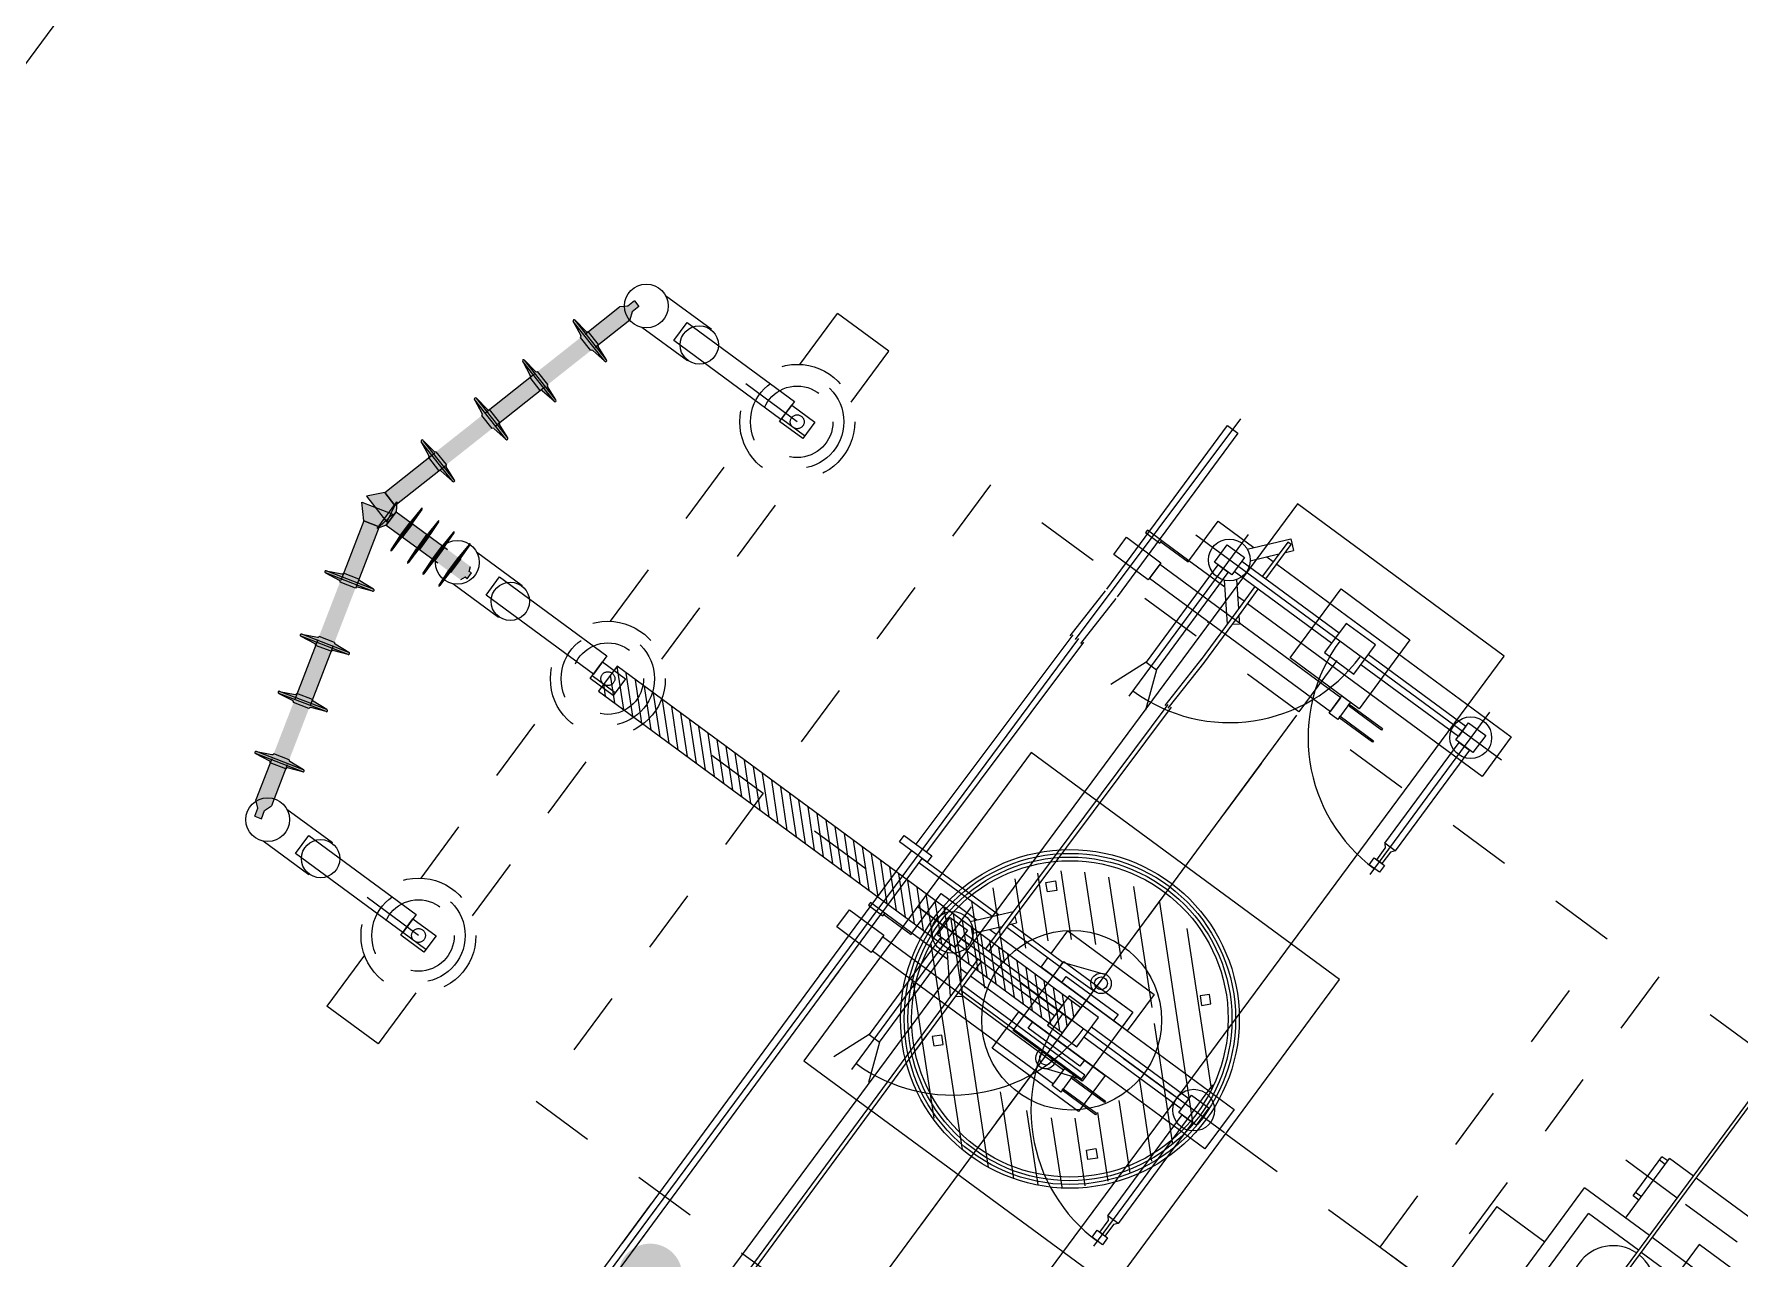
# Model space of a CAD drawing. Header units: metres. Extents: x 432095 to 435012, y 2470938 to 2473256.
# Drawn here: x 433726.919 to 433729.591, y 2471288.742 to 2471290.662 of the extents above; entities that cross this region are included whole.
import ezdxf

# ---------------------------------------------------------------- set-up
doc = ezdxf.new("R2010")
doc.units = ezdxf.units.M
doc.header["$MEASUREMENT"] = 0
for name, pattern in [('MB D$0$DASHDOT', [1, 0.5, -0.25, 0, -0.25]), ('MB D$0$DASHED2', [0.375, 0.25, -0.125]), ('MB D$0$HIDDEN', [0.375, 0.25, -0.125])]:
    doc.linetypes.add(name, pattern=pattern)
doc.layers.add('cong trinh tram 110kv', color=7, linetype='Continuous', lineweight=5)

# ---------------------------------------------------------------- blocks, each defined once
blk = doc.blocks.new('*X31')
at = {"color": 0}
for p, q in [((213.649, 157.964), (217.607, 161.923)), ((217.901, 161.332), (218.464, 161.896)), ((217.901, 160.448), (219.187, 161.734)), ((213.877, 159.076), (216.495, 161.694)), ((214.239, 157.671), (217.901, 161.332)), ((218.38, 160.043), (219.815, 161.479)), ((219.031, 159.811), (220.367, 161.147)), ((217.512, 160.06), (217.901, 160.448)), ((219.548, 159.444), (220.851, 160.747)), ((219.949, 158.961), (221.27, 160.282)), ((220.223, 158.352), (221.622, 159.75)), ((220.426, 157.671), (221.9, 159.144)), ((215.123, 157.671), (215.512, 158.059)), ((221.31, 157.671), (222.091, 158.451)), ((213.676, 157.107), (214.239, 157.671)), ((213.837, 156.385), (215.123, 157.671)), ((217.932, 153.408), (222.163, 157.639)), ((219.758, 156.119), (221.31, 157.671)), ((220.319, 157.563), (220.426, 157.671)), ((214.093, 155.756), (215.528, 157.192)), ((214.424, 155.204), (215.76, 156.54)), ((218.946, 153.538), (222.033, 156.626)), ((214.824, 154.72), (216.127, 156.023)), ((217.901, 154.261), (219.453, 155.813)), ((215.29, 154.302), (216.611, 155.623)), ((215.822, 153.95), (217.22, 155.348)), ((216.427, 153.671), (217.901, 155.145)), ((217.901, 155.145), (218.008, 155.252)), ((217.12, 153.48), (217.901, 154.261))]:
    blk.add_line(p, q, dxfattribs=at)
blk = doc.blocks.new('MB D$0$cot TBA nguon ngoai')
at = {"layer": 'cong trinh tram 110kv'}
h = blk.add_hatch(dxfattribs=at)
h.set_pattern_fill('ANSI31', color=256, scale=100, angle=269.9988, style=0)
h.set_pattern_definition([(45.0012064, (93116.387, -641500.001), (8.83902086, -8.83864866), [])])
h.paths.add_polyline_path([(496909.8, 46407.9), (496909.8, 47310.3), (496861.2, 47310.3), (496861.3, 46407.9)])
at = {"layer": 'cong trinh tram 110kv', "ltscale": 0.1}
blk.add_hatch(color=256, dxfattribs=at).paths.add_polyline_path([(497599.2, 47066.3, -1), (497599.2, 46966.3, -1)])
at = {"layer": 'cong trinh tram 110kv', "linetype": 'MB D$0$DASHED2'}
for points in [[(496871.6, 46130.1), (496879, 46133.5), (496879, 46137.6), (496890.1, 46137.6), (496890.1, 46133.5), (496897.6, 46130.1), (496897.6, 45985.7), (496871.6, 45985.7)], [(496412.5, 46101.9), (496400.1, 46097.6), (496387, 46101.1), (496384.1, 46090.4), (496397.2, 46086.9), (496405.7, 46076.8), (496857.8, 45953.3), (496864.7, 45978.4)], [(497358.6, 46101.9), (497371, 46097.6), (497384.1, 46101.2), (497387, 46090.4), (497374, 46086.9), (497365.4, 46076.8), (496913.3, 45953.3), (496906.5, 45978.4)], [(496893.4, 45984), (496864.7, 45978.4), (496857.8, 45953.3), (496879.7, 45933.9)], [(496858.6, 45977.6), (496871.6, 45985.7), (496897.6, 45985.7), (496910.5, 45977.6)], [(496877.7, 45984), (496906.5, 45978.4), (496913.3, 45953.4), (496891.4, 45933.9)]]:
    blk.add_hatch(color=256, dxfattribs=at).paths.add_polyline_path(points)
at = {"layer": 'cong trinh tram 110kv'}
h = blk.add_hatch(color=256, dxfattribs=at)
h.paths.add_polyline_path([(496488, 46108.9), (496485.7, 46084, 0.330493), (496487.2, 46081.5), (496480.4, 46056.4, 0.333629), (496477.7, 46055), (496467.1, 46032.4)])
h.paths.add_polyline_path([(496472.7, 46085.4, 0.383421), (496475.6, 46086.9), (496484.6, 46109.8), (496463.7, 46033.3), (496467.6, 46057.6, 0.383421), (496465.8, 46060.4)])
h.paths.add_polyline_path([(496484.6, 46109.8, -1), (496488, 46108.9), (496467.1, 46032.4, -1), (496463.7, 46033.3)])
h = blk.add_hatch(color=256, dxfattribs=at)
edge = h.paths.add_edge_path()
edge.add_line((496844.9, 46108.2), (496869.5, 46106.9))
edge.add_ellipse((496869.1, 46106.2), major_axis=(2.49, 0), ratio=0.308089, start_angle=367.0131, end_angle=440.1664, ccw=False)
edge.add_line((496871.6, 46106.3), (496897.6, 46106.3))
edge.add_ellipse((496900, 46106.2), major_axis=(2.49, 0), ratio=0.308089, start_angle=99.8336, end_angle=173.6344, ccw=False)
edge.add_line((496899.6, 46106.9), (496924.2, 46108.2))
edge.add_line((496924.2, 46108.2), (496844.9, 46108.2))
edge = h.paths.add_edge_path()
edge.add_ellipse((496869.1, 46110.9), major_axis=(2.49, 0), ratio=0.308089, start_angle=276.0885, end_angle=360, ccw=False)
edge.add_line((496869.4, 46110.1), (496844.9, 46109.3))
edge.add_line((496844.9, 46109.3), (496924.2, 46109.3))
edge.add_line((496924.2, 46109.3), (496899.8, 46110.1))
edge.add_ellipse((496900, 46110.9), major_axis=(2.49, 0), ratio=0.308089, start_angle=180, end_angle=263.9115, ccw=False)
edge.add_line((496897.5, 46110.9), (496871.6, 46110.9))
edge = h.paths.add_edge_path()
edge.add_ellipse((496844.9, 46108.8), major_axis=(1.78, 0), ratio=0.308089, start_angle=90, end_angle=270)
edge.add_line((496844.9, 46108.2), (496924.2, 46108.2))
edge.add_ellipse((496924.2, 46108.8), major_axis=(1.78, 0), ratio=0.308089, start_angle=-90, end_angle=90)
edge.add_line((496924.2, 46109.3), (496844.9, 46109.3))
h = blk.add_hatch(color=256, dxfattribs=at)
h.paths.add_polyline_path([(497283.1, 46108.9), (497285.4, 46084, -0.330493), (497283.9, 46081.5), (497290.7, 46056.4, -0.333629), (497293.4, 46055), (497304, 46032.4)])
h.paths.add_polyline_path([(497298.4, 46085.4, -0.383421), (497295.5, 46086.9), (497286.5, 46109.8), (497307.4, 46033.4), (497303.5, 46057.6, -0.383421), (497305.3, 46060.4)])
h.paths.add_polyline_path([(497286.5, 46109.8, 1), (497283.1, 46108.9), (497304, 46032.4, 1), (497307.4, 46033.4)])
h = blk.add_hatch(color=256, dxfattribs=at)
h.paths.add_polyline_path([(496585.5, 46082.3), (496583.2, 46057.4, 0.330493), (496584.7, 46054.8), (496577.9, 46029.8, 0.333629), (496575.3, 46028.4), (496564.7, 46005.8)])
h.paths.add_polyline_path([(496570.2, 46058.8, 0.383421), (496573.2, 46060.3), (496582.1, 46083.2), (496561.2, 46006.7), (496565.2, 46031, 0.383421), (496563.3, 46033.8)])
h.paths.add_polyline_path([(496582.1, 46083.2, -1), (496585.5, 46082.3), (496564.7, 46005.8, -1), (496561.2, 46006.7)])
h = blk.add_hatch(color=256, dxfattribs=at)
edge = h.paths.add_edge_path()
edge.add_line((496844.9, 46077.1), (496869.5, 46075.8))
edge.add_ellipse((496869.1, 46075), major_axis=(2.49, 0), ratio=0.308089, start_angle=367.0131, end_angle=440.1664, ccw=False)
edge.add_line((496871.6, 46075.1), (496897.6, 46075.1))
edge.add_ellipse((496900, 46075), major_axis=(2.49, 0), ratio=0.308089, start_angle=99.8336, end_angle=173.6344, ccw=False)
edge.add_line((496899.6, 46075.8), (496924.2, 46077.1))
edge.add_line((496924.2, 46077.1), (496844.9, 46077.1))
edge = h.paths.add_edge_path()
edge.add_ellipse((496869.1, 46079.8), major_axis=(2.49, 0), ratio=0.308089, start_angle=276.0885, end_angle=360, ccw=False)
edge.add_line((496869.4, 46079), (496844.9, 46078.2))
edge.add_line((496844.9, 46078.2), (496924.2, 46078.2))
edge.add_line((496924.2, 46078.2), (496899.8, 46079))
edge.add_ellipse((496900, 46079.8), major_axis=(2.49, 0), ratio=0.308089, start_angle=180, end_angle=263.9115, ccw=False)
edge.add_line((496897.5, 46079.8), (496871.6, 46079.8))
edge = h.paths.add_edge_path()
edge.add_ellipse((496844.9, 46077.6), major_axis=(1.78, 0), ratio=0.308089, start_angle=90, end_angle=270)
edge.add_line((496844.9, 46077.1), (496924.2, 46077.1))
edge.add_ellipse((496924.2, 46077.7), major_axis=(1.78, 0), ratio=0.308089, start_angle=-90, end_angle=90)
edge.add_line((496924.2, 46078.2), (496844.9, 46078.2))
h = blk.add_hatch(color=256, dxfattribs=at)
h.paths.add_polyline_path([(497185.6, 46082.3), (497187.9, 46057.4, -0.330493), (497186.4, 46054.9), (497193.2, 46029.8, -0.333629), (497195.8, 46028.4), (497206.5, 46005.8)])
h.paths.add_polyline_path([(497200.9, 46058.8, -0.383421), (497197.9, 46060.3), (497189, 46083.2), (497209.9, 46006.7), (497206, 46031, -0.383421), (497207.8, 46033.8)])
h.paths.add_polyline_path([(497189, 46083.2, 1), (497185.6, 46082.3), (497206.5, 46005.8, 1), (497209.9, 46006.7)])
h = blk.add_hatch(color=256, dxfattribs=at)
h.paths.add_polyline_path([(496678.2, 46056.9), (496675.9, 46032.1, 0.330493), (496677.4, 46029.5), (496670.6, 46004.5, 0.333629), (496668, 46003.1), (496657.3, 45980.5)])
h.paths.add_polyline_path([(496662.9, 46033.5, 0.383421), (496665.8, 46035), (496674.8, 46057.9), (496653.9, 45981.4), (496657.8, 46005.7, 0.383421), (496656, 46008.5)])
h.paths.add_polyline_path([(496674.8, 46057.9, -1), (496678.2, 46056.9), (496657.3, 45980.5, -1), (496653.9, 45981.4)])
h = blk.add_hatch(color=256, dxfattribs=at)
edge = h.paths.add_edge_path()
edge.add_line((496844.9, 46047.5), (496869.5, 46046.2))
edge.add_ellipse((496869.1, 46045.4), major_axis=(2.49, 0), ratio=0.308089, start_angle=367.0131, end_angle=440.1664, ccw=False)
edge.add_line((496871.6, 46045.5), (496897.6, 46045.5))
edge.add_ellipse((496900, 46045.4), major_axis=(2.49, 0), ratio=0.308089, start_angle=99.8336, end_angle=173.6344, ccw=False)
edge.add_line((496899.6, 46046.2), (496924.2, 46047.5))
edge.add_line((496924.2, 46047.5), (496844.9, 46047.5))
edge = h.paths.add_edge_path()
edge.add_ellipse((496869.1, 46050.2), major_axis=(2.49, 0), ratio=0.308089, start_angle=276.0885, end_angle=360, ccw=False)
edge.add_line((496869.4, 46049.4), (496844.9, 46048.6))
edge.add_line((496844.9, 46048.6), (496924.2, 46048.6))
edge.add_line((496924.2, 46048.6), (496899.8, 46049.4))
edge.add_ellipse((496900, 46050.2), major_axis=(2.49, 0), ratio=0.308089, start_angle=180, end_angle=263.9115, ccw=False)
edge.add_line((496897.5, 46050.2), (496871.6, 46050.2))
edge = h.paths.add_edge_path()
edge.add_ellipse((496844.9, 46048), major_axis=(1.78, 0), ratio=0.308089, start_angle=90, end_angle=270)
edge.add_line((496844.9, 46047.5), (496924.2, 46047.5))
edge.add_ellipse((496924.2, 46048), major_axis=(1.78, 0), ratio=0.308089, start_angle=-90, end_angle=90)
edge.add_line((496924.2, 46048.6), (496844.9, 46048.6))
h = blk.add_hatch(color=256, dxfattribs=at)
h.paths.add_polyline_path([(497092.9, 46057), (497095.2, 46032.1, -0.330493), (497093.7, 46029.5), (497100.5, 46004.5, -0.333629), (497103.2, 46003.1), (497113.8, 45980.5)])
h.paths.add_polyline_path([(497108.2, 46033.5, -0.383421), (497105.3, 46035), (497096.3, 46057.9), (497117.2, 45981.4), (497113.3, 46005.7, -0.383421), (497115.1, 46008.5)])
h.paths.add_polyline_path([(497096.3, 46057.9, 1), (497092.9, 46057), (497113.8, 45980.5, 1), (497117.2, 45981.4)])
h = blk.add_hatch(color=256, dxfattribs=at)
h.paths.add_polyline_path([(496780.8, 46028.9), (496778.4, 46004.1, 0.330493), (496780, 46001.5), (496773.1, 45976.5, 0.333629), (496770.5, 45975.1), (496759.9, 45952.4)])
h.paths.add_polyline_path([(496765.4, 46005.5, 0.383421), (496768.4, 46007), (496777.4, 46029.9), (496756.5, 45953.4), (496760.4, 45977.7, 0.383421), (496758.6, 45980.5)])
h.paths.add_polyline_path([(496777.4, 46029.9, -1), (496780.8, 46028.9), (496759.9, 45952.4, -1), (496756.5, 45953.4)])
h = blk.add_hatch(color=256, dxfattribs=at)
edge = h.paths.add_edge_path()
edge.add_line((496844.9, 46014.7), (496869.5, 46013.4))
edge.add_ellipse((496869.1, 46012.7), major_axis=(2.49, 0), ratio=0.308089, start_angle=367.0131, end_angle=440.1664, ccw=False)
edge.add_line((496871.6, 46012.8), (496897.6, 46012.8))
edge.add_ellipse((496900, 46012.7), major_axis=(2.49, 0), ratio=0.308089, start_angle=99.8336, end_angle=173.6344, ccw=False)
edge.add_line((496899.6, 46013.4), (496924.2, 46014.7))
edge.add_line((496924.2, 46014.7), (496844.9, 46014.7))
edge = h.paths.add_edge_path()
edge.add_ellipse((496869.1, 46017.4), major_axis=(2.49, 0), ratio=0.308089, start_angle=276.0885, end_angle=360, ccw=False)
edge.add_line((496869.4, 46016.6), (496844.9, 46015.8))
edge.add_line((496844.9, 46015.8), (496924.2, 46015.8))
edge.add_line((496924.2, 46015.8), (496899.8, 46016.6))
edge.add_ellipse((496900, 46017.4), major_axis=(2.49, 0), ratio=0.308089, start_angle=180, end_angle=263.9115, ccw=False)
edge.add_line((496897.5, 46017.4), (496871.6, 46017.4))
edge = h.paths.add_edge_path()
edge.add_ellipse((496844.9, 46015.3), major_axis=(1.78, 0), ratio=0.308089, start_angle=90, end_angle=270)
edge.add_line((496844.9, 46014.7), (496924.2, 46014.7))
edge.add_ellipse((496924.2, 46015.3), major_axis=(1.78, 0), ratio=0.308089, start_angle=-90, end_angle=90)
edge.add_line((496924.2, 46015.8), (496844.9, 46015.8))
h = blk.add_hatch(color=256, dxfattribs=at)
h.paths.add_polyline_path([(496990.3, 46028.9), (496992.7, 46004.1, -0.330493), (496991.1, 46001.5), (496998, 45976.5, -0.333629), (497000.6, 45975.1), (497011.2, 45952.5)])
h.paths.add_polyline_path([(497005.7, 46005.5, -0.383421), (497002.7, 46007), (496993.7, 46029.9), (497014.6, 45953.4), (497010.7, 45977.7, -0.383421), (497012.5, 45980.5)])
h.paths.add_polyline_path([(496993.7, 46029.9, 1), (496990.3, 46028.9), (497011.2, 45952.5, 1), (497014.6, 45953.4)])
at = {"layer": 'cong trinh tram 110kv', "linetype": 'ByBlock', "ltscale": 0.4}
for p, q in [((496158.2, 47610.7), (496158.2, 47015.9)), ((496885.5, 47607.7), (496885.5, 47012.8)), ((496371.1, 47560.9), (496377.3, 47555.9)), ((496108.6, 47550.9), (496424.8, 47550.9)), ((496371.1, 47540.8), (496377.3, 47545.8)), ((496836, 47547.8), (497150.5, 47547.8)), ((497098.5, 47557.9), (497104.6, 47552.9)), ((497098.5, 47537.8), (497104.6, 47542.8)), ((496970.3, 47322.6), (496950.5, 47377.9)), ((496795.8, 47313.1), (496820.6, 47245.5)), ((496828.4, 47245.5), (496827.7, 47313.1)), ((496847, 47246), (496828.4, 47246)), ((496074.4, 47138.9), (496086.6, 47153.5)), ((496127.9, 47093.7), (496074.4, 47138.9)), ((496096.7, 47145), (496086.6, 47153.5)), ((496139.9, 47108.4), (496104.7, 47138.2)), ((496119.6, 47125.6), (496119.6, 47138.2)), ((496219.8, 47145), (496168.3, 47145)), ((496168.3, 47138.2), (496211.8, 47138.2)), ((496176.6, 47108.4), (496211.8, 47138.2)), ((496188.5, 47093.7), (496241.2, 47138.2)), ((496196.8, 47138.2), (496196.8, 47125.5)), ((496206.4, 47138.2), (496312.4, 47138.2)), ((496312.4, 47145), (496208.1, 47145)), ((496219.8, 47145), (496229.9, 47153.5)), ((496229.9, 47153.5), (496237, 47145)), ((496402, 47141.9), (496309.1, 47145)), ((496309.1, 47138.2), (496402, 47135.1)), ((496875.5, 47141.9), (496397.6, 47145)), ((496397.6, 47138.2), (496875.5, 47135.2)), ((496855.2, 47090.7), (496802.6, 47135.2)), ((496806.8, 47141.9), (496814, 47150.4)), ((496824.1, 47141.9), (496814, 47150.4)), ((496867.2, 47105.4), (496832, 47135.2)), ((496847, 47122.5), (496847, 47135.2)), ((497066.6, 47141.9), (496895.6, 47141.9)), ((496895.6, 47135.2), (497066.6, 47135.2)), ((496903.9, 47105.4), (496939.2, 47135.2)), ((496915.9, 47090.7), (496968.6, 47135.2)), ((496924.1, 47135.2), (496924.1, 47122.5)), ((496947.1, 47141.9), (496957.2, 47150.4)), ((496957.2, 47150.4), (496964.3, 47141.9)), ((497547.3, 47141.9), (497036.4, 47141.9)), ((497036.4, 47135.2), (497547.3, 47135.2)), ((496257.5, 47112.1), (496257.8, 47111.9)), ((496364.5, 47091.4), (496425.5, 47115.3)), ((496820.6, 47119.9), (496820.6, 46971)), ((496828.4, 46971), (496828.4, 47113.3)), ((497091.8, 47088.4), (497152.8, 47112.3)), ((496108.6, 47081.3), (496423.5, 47081.4)), ((496836, 47078.3), (497152.3, 47078.3)), ((496364.5, 47071.3), (496425.5, 47047.4)), ((497091.8, 47068.3), (497152.8, 47044.3)), ((496312.5, 46974), (496402, 46971)), ((496397.6, 46974), (496807.9, 46971)), ((496820.6, 46971), (497063.3, 46971)), ((497039.8, 46971), (497584.1, 46971)), ((497506.9, 46971), (497780.5, 46971)), ((495969.7, 46964), (496402, 46960.9)), ((496402, 46950.9), (496312.5, 46953.9)), ((496397.6, 46964), (497584.1, 46960.9)), ((496807.9, 46950.9), (496397.6, 46953.9)), ((497063.3, 46950.9), (496820.6, 46950.9)), ((497584.1, 46950.9), (497039.8, 46950.9)), ((497506.9, 46960.9), (497796.4, 46961)), ((497780.5, 46950.9), (497506.9, 46950.9))]:
    blk.add_line(p, q, dxfattribs=at)
at = {"layer": 'cong trinh tram 110kv'}
for p, q in [((496291.6, 47310.2), (497574.3, 47310.3)), ((496348.3, 46124.4, 0), (496348.3, 46213, 0)), ((496348.3, 46213, 0), (496349.5, 46213, 0)), ((496409.4, 46213, 0), (496410.7, 46213, 0)), ((496410.7, 46213, 0), (496410.7, 46124.4, 0)), ((496847.5, 46124.4, 0), (496847.5, 46213, 0)), ((496847.5, 46213, 0), (496848.7, 46213, 0)), ((496908.6, 46213, 0), (496909.8, 46213, 0)), ((496909.8, 46213, 0), (496909.8, 46124.4, 0)), ((497348.3, 46124.4, 0), (497348.3, 46213, 0)), ((497348.3, 46213, 0), (497349.5, 46213, 0)), ((497409.4, 46213, 0), (497410.7, 46213, 0)), ((497410.7, 46213, 0), (497410.7, 46124.4, 0)), ((496484.6, 46109.8), (496463.7, 46033.3)), ((496488, 46108.9), (496467.1, 46032.4)), ((496484.6, 46109.8), (496475.6, 46086.9)), ((496488, 46108.9), (496485.7, 46084)), ((496844.9, 46109.3), (496869.4, 46110.1)), ((496844.9, 46109.3), (496924.2, 46109.3)), ((496844.9, 46108.2), (496869.5, 46106.9)), ((496844.9, 46108.2), (496924.2, 46108.2)), ((496871.6, 46106.3), (496897.6, 46106.3)), ((496924.2, 46108.2), (496899.6, 46106.9)), ((496924.2, 46109.3), (496899.8, 46110.1)), ((497283.1, 46108.9), (497285.4, 46084)), ((497283.1, 46108.9), (497304, 46032.4)), ((497286.5, 46109.8), (497295.5, 46086.9)), ((497286.5, 46109.8), (497307.4, 46033.4)), ((496487.2, 46081.5), (496480.4, 46056.4)), ((496582.1, 46083.2), (496561.2, 46006.7)), ((496585.5, 46082.3), (496564.7, 46005.8)), ((496582.1, 46083.2), (496573.2, 46060.3)), ((496585.5, 46082.3), (496583.2, 46057.4)), ((496844.9, 46078.2), (496869.4, 46079)), ((496844.9, 46078.2), (496924.2, 46078.2)), ((496844.9, 46077.1), (496869.5, 46075.8)), ((496844.9, 46077.1), (496924.2, 46077.1)), ((496871.6, 46075.1), (496897.6, 46075.1)), ((496924.2, 46077.1), (496899.6, 46075.8)), ((496924.2, 46078.2), (496899.8, 46079)), ((497185.6, 46082.3), (497187.9, 46057.4)), ((497185.6, 46082.3), (497206.5, 46005.8)), ((497189, 46083.2), (497197.9, 46060.3)), ((497189, 46083.2), (497209.9, 46006.7)), ((497283.9, 46081.5), (497290.7, 46056.4)), ((496463.7, 46033.3), (496467.6, 46057.6)), ((496467.1, 46032.4), (496477.7, 46055)), ((496584.7, 46054.8), (496577.9, 46029.8)), ((496674.8, 46057.9), (496653.9, 45981.4)), ((496678.2, 46056.9), (496657.3, 45980.5)), ((496674.8, 46057.9), (496665.8, 46035)), ((496678.2, 46056.9), (496675.9, 46032.1)), ((496844.9, 46048.6), (496869.4, 46049.4)), ((496844.9, 46048.6), (496924.2, 46048.6)), ((496844.9, 46047.5), (496869.5, 46046.2)), ((496844.9, 46047.5), (496924.2, 46047.5)), ((496871.6, 46045.5), (496897.6, 46045.5)), ((496924.2, 46047.5), (496899.6, 46046.2)), ((496924.2, 46048.6), (496899.8, 46049.4)), ((497092.9, 46057), (497095.2, 46032.1)), ((497092.9, 46057), (497113.8, 45980.5)), ((497096.3, 46057.9), (497105.3, 46035)), ((497096.3, 46057.9), (497117.2, 45981.4)), ((497186.4, 46054.9), (497193.2, 46029.8)), ((497304, 46032.4), (497293.4, 46055)), ((497307.4, 46033.4), (497303.5, 46057.6)), ((496561.2, 46006.7), (496565.2, 46031)), ((496564.7, 46005.8), (496575.3, 46028.4)), ((496677.4, 46029.5), (496670.6, 46004.5)), ((496777.4, 46029.9), (496756.5, 45953.4)), ((496780.8, 46028.9), (496759.9, 45952.4)), ((496777.4, 46029.9), (496768.4, 46007)), ((496780.8, 46028.9), (496778.4, 46004.1)), ((496844.9, 46015.8), (496869.4, 46016.6)), ((496844.9, 46015.8), (496924.2, 46015.8)), ((496844.9, 46014.7), (496869.5, 46013.4)), ((496844.9, 46014.7), (496924.2, 46014.7)), ((496871.6, 46012.8), (496897.6, 46012.8)), ((496924.2, 46014.7), (496899.6, 46013.4)), ((496924.2, 46015.8), (496899.8, 46016.6)), ((496990.3, 46028.9), (496992.7, 46004.1)), ((496990.3, 46028.9), (497011.2, 45952.5)), ((496993.7, 46029.9), (497002.7, 46007)), ((496993.7, 46029.9), (497014.6, 45953.4)), ((497093.7, 46029.5), (497100.5, 46004.5)), ((497206.5, 46005.8), (497195.8, 46028.4)), ((497209.9, 46006.7), (497206, 46031)), ((496653.9, 45981.4), (496657.8, 46005.7)), ((496657.3, 45980.5), (496668, 46003.1)), ((496780, 46001.5), (496773.1, 45976.5)), ((496991.1, 46001.5), (496998, 45976.5)), ((497113.8, 45980.5), (497103.2, 46003.1)), ((497117.2, 45981.4), (497113.3, 46005.7)), ((496756.5, 45953.4), (496760.4, 45977.7)), ((496759.9, 45952.4), (496770.5, 45975.1)), ((497011.2, 45952.5), (497000.6, 45975.1)), ((497014.6, 45953.4), (497010.7, 45977.7))]:
    blk.add_line(p, q, dxfattribs=at)
at = {"layer": 'cong trinh tram 110kv', "linetype": 'MB D$0$DASHED2', "ltscale": 3}
for p, q in [((496310.7, 46457.9), (496211.4, 46457.9)), ((496211.4, 46457.9), (496211.4, 46357.9)), ((496810.7, 46457.9), (496460.4, 46457.9)), ((497310.7, 46457.9), (496960.4, 46457.9)), ((497460.4, 46457.9), (497559.7, 46457.9)), ((497559.7, 46457.9), (497559.7, 46357.9)), ((496396.4, 46430.4), (496396.4, 46385.4)), ((496896.4, 46430.4), (496896.4, 46385.4)), ((497396.4, 46430.4), (497396.4, 46385.4)), ((496385.5, 46407.9), (496385.5, 46295.8)), ((497385.5, 46407.9), (497385.5, 46295.8)), ((496310.7, 46357.9), (496211.4, 46357.9)), ((496810.7, 46357.9), (496460.4, 46357.9)), ((497310.7, 46357.9), (496960.4, 46357.9)), ((497460.4, 46357.9), (497559.7, 46357.9))]:
    blk.add_line(p, q, dxfattribs=at)
at = {"layer": 'cong trinh tram 110kv', "linetype": 'MB D$0$DASHED2'}
for p, q in [((496879, 46133.5), (496871.6, 46130.1)), ((496871.6, 45985.7), (496871.6, 46130.1)), ((496890.1, 46137.6), (496879, 46137.6)), ((496879, 46137.6), (496879, 46133.5)), ((496890.1, 46137.6), (496890.1, 46133.5)), ((496890.1, 46133.5), (496897.6, 46130.1)), ((496897.6, 45985.7), (496897.6, 46130.1)), ((496384.1, 46090.4), (496387, 46101.1)), ((496384.1, 46090.4), (496397.2, 46086.9)), ((496387, 46101.1), (496400.1, 46097.6)), ((496400.1, 46097.6), (496412.5, 46101.9)), ((496864.7, 45978.4), (496412.5, 46101.9)), ((496906.5, 45978.4), (497358.6, 46101.9)), ((497371, 46097.6), (497358.6, 46101.9)), ((497384.1, 46101.2), (497371, 46097.6)), ((497387, 46090.4), (497374, 46086.9)), ((497387, 46090.4), (497384.1, 46101.2)), ((496397.2, 46086.9), (496405.7, 46076.8)), ((496857.8, 45953.3), (496405.7, 46076.8)), ((496913.3, 45953.3), (497365.4, 46076.8)), ((497374, 46086.9), (497365.4, 46076.8)), ((496858.6, 45977.6), (496871.6, 45985.7)), ((496893.4, 45984), (496864.7, 45978.4)), ((496897.6, 45985.7), (496871.6, 45985.7)), ((496871.6, 45985.7), (496897.6, 45985.7)), ((496891.4, 45933.9), (496877.7, 45984)), ((496877.7, 45984), (496906.5, 45978.4)), ((496879.7, 45933.9), (496893.4, 45984)), ((496897.6, 45985.7), (496910.5, 45977.6)), ((496857.8, 45953.3), (496864.7, 45978.4)), ((496864.7, 45978.4), (496857.8, 45953.3)), ((496910.5, 45977.6), (496858.6, 45977.6)), ((496913.3, 45953.3), (496906.5, 45978.4)), ((496906.5, 45978.4), (496913.3, 45953.4)), ((496857.8, 45953.3), (496879.7, 45933.9)), ((496913.3, 45953.4), (496891.4, 45933.9))]:
    blk.add_line(p, q, dxfattribs=at)
at = {"layer": 'cong trinh tram 110kv', "ltscale": 40}
for p, q in [((496871.6, 46110.9), (496897.5, 46110.9)), ((496472.7, 46085.4), (496465.8, 46060.4)), ((496871.6, 46079.8), (496897.5, 46079.8)), ((497298.4, 46085.4), (497305.3, 46060.4)), ((496570.2, 46058.8), (496563.3, 46033.8)), ((496871.6, 46050.2), (496897.5, 46050.2)), ((497200.9, 46058.8), (497207.8, 46033.8)), ((496662.9, 46033.5), (496656, 46008.5)), ((496871.6, 46017.4), (496897.5, 46017.4)), ((497108.2, 46033.5), (497115.1, 46008.5)), ((496765.4, 46005.5), (496758.6, 45980.5)), ((497005.7, 46005.5), (497012.5, 45980.5))]:
    blk.add_line(p, q, dxfattribs=at)
at = {"layer": 'cong trinh tram 110kv', "linetype": 'ByBlock', "ltscale": 0.4}
for points in [[(496119.6, 47145), (496119.6, 47601.2), (496196.8, 47601.2), (496196.8, 47145)], [(496847, 47141.9), (496847, 47598.1), (496924.1, 47598.1), (496924.1, 47141.9)], [(496148.1, 47344.6), (496148.1, 47534.1), (496168.2, 47534.1), (496168.3, 47344.6)], [(496377.3, 47555.9), (496399.5, 47555.9), (496399.5, 47545.8), (496377.3, 47545.8)], [(497104.6, 47552.9), (497126.8, 47552.9), (497126.8, 47542.8), (497104.6, 47542.8)], [(496875.5, 47341.6), (496875.5, 47531.1), (496895.6, 47531.1), (496895.6, 47341.6)], [(496986.6, 47235.9), (496924.1, 47235.9), (496924.1, 47403.6), (496994.5, 47403.6), (496994.5, 47235.9), (496982.8, 47235.9)], [(496820.6, 47222.5), (496776.5, 47222.5), (496776.5, 47390.2), (496847, 47390.2), (496847, 47222.5), (496828.4, 47222.5)], [(496818.5, 47327.6), (496818.5, 47380.1), (496847, 47380.1)], [(496924.1, 47380.2), (496952.6, 47380.2), (496952.6, 47321.8)], [(496950.5, 47144.7), (496950.5, 47378), (496942.6, 47378), (496942.6, 47141.9)], [(496847, 47262.8), (496835.2, 47262.8), (496835.2, 47363.4), (496847, 47363.4)], [(496924.1, 47363.4), (496935.8, 47363.4), (496935.8, 47262.8), (496924.1, 47262.8)], [(496952.6, 47304.4), (496952.6, 47246), (496924.1, 47246)], [(496148.1, 47098.1), (496148.1, 47287.6), (496168.3, 47287.6), (496168.3, 47098.1)], [(496875.5, 47095.1), (496875.5, 47284.6), (496895.6, 47284.6), (496895.6, 47095.1)], [(496828.4, 47141.9), (496828.4, 47245.5), (496820.6, 47245.5), (496820.6, 47144.8)], [(496148.1, 47145), (496081.5, 47145), (496081.5, 47138.2), (496148.1, 47138.2)], [(496196.8, 47100.6), (496196.8, 47031), (496119.6, 47031), (496119.6, 47100.7)], [(496924.1, 47097.6), (496924.1, 47028), (496847, 47028), (496847, 47097.7)], [(496309, 46953.9), (495990.5, 46953.9), (495990.5, 46974), (496309, 46974)]]:
    blk.add_lwpolyline(points, dxfattribs=at)
for points in [[(496175, 47567.6), (496175, 47534.1), (496141.4, 47534.1), (496141.4, 47567.6)], [(496371.1, 47560.9), (496371.1, 47540.8), (496175, 47540.8), (496175, 47560.9)], [(496412.9, 47560.9), (496412.9, 47540.8), (496399.5, 47540.8), (496399.5, 47560.9)], [(496902.3, 47564.6), (496902.3, 47531.1), (496868.8, 47531.1), (496868.8, 47564.6)], [(497098.5, 47557.9), (497098.5, 47537.8), (496902.3, 47537.8), (496902.3, 47557.9)], [(497140.2, 47557.9), (497140.2, 47537.8), (497126.8, 47537.8), (497126.8, 47557.9)], [(497747, 47111.9), (497746.9, 47514.3), (496024, 47517.3), (496024, 47114.9)], [(496228.6, 47366.4), (496228.6, 47431.1), (496231.6, 47431.1), (496231.6, 47366.4)], [(496252.5, 47366.4), (496252.5, 47431.1), (496255.4, 47431.1), (496255.4, 47366.4)], [(496956, 47363.4), (496956, 47428.1), (496958.9, 47428.1), (496958.9, 47363.4)], [(496979.8, 47363.4), (496979.8, 47428.1), (496982.8, 47428.1), (496982.8, 47363.4)], [(496225.3, 47383.2), (496225.3, 47249), (496091.1, 47249), (496091.1, 47383.2)], [(496952.6, 47380.2), (496952.6, 47246), (496818.5, 47246), (496818.5, 47380.1)], [(496129.7, 47344.6), (496129.7, 47287.6), (496186.7, 47287.6), (496186.7, 47344.6)], [(496258.8, 47366.4), (496258.8, 47349.7), (496225.3, 47349.7), (496225.3, 47366.4)], [(496255.5, 46997.5), (496255.4, 47349.7), (496228.6, 47349.7), (496228.6, 46997.5)], [(496986.1, 47363.4), (496986.1, 47346.6), (496952.6, 47346.6), (496952.6, 47363.4)], [(496982.8, 46994.5), (496982.8, 47346.6), (496956, 47346.6), (496956, 46994.5)], [(496857, 47341.6), (496857, 47284.6), (496914, 47284.6), (496914, 47341.6)], [(496175, 47098.1), (496175, 47064.6), (496141.4, 47064.6), (496141.4, 47098.1)], [(496175, 47091.4), (496175, 47071.3), (496364.5, 47071.3), (496364.5, 47091.4)], [(496902.3, 47095.1), (496902.3, 47061.5), (496868.8, 47061.5), (496868.8, 47095.1)], [(496902.3, 47088.4), (496902.3, 47068.3), (497091.8, 47068.3), (497091.8, 47088.4)], [(496196.8, 47031), (496196.8, 46978.2), (496199.1, 46978.2), (496199.1, 47031)], [(496924.1, 47028), (496924.1, 46975.1), (496926.5, 46975.1), (496926.5, 47028)], [(496258.8, 46997.5), (496258.8, 46930.4), (496225.3, 46930.4), (496225.3, 46997.5)], [(496196.8, 46978.2), (496196.8, 46950.3), (496201.6, 46950.3), (496201.6, 46978.2)], [(496820.6, 46981.1), (496820.6, 46927.4), (496807.9, 46927.4), (496807.9, 46981.1)], [(496924.1, 46975.1), (496924.1, 46947.3), (496929, 46947.3), (496929, 46975.1)], [(496986.1, 46994.5), (496986.1, 46927.4), (496952.6, 46927.4), (496952.6, 46994.5)]]:
    blk.add_lwpolyline(points, close=True, dxfattribs=at)
at = {"layer": 'cong trinh tram 110kv'}
for points in [[(496909.8, 46407.9), (496909.8, 47310.3), (496861.2, 47310.3), (496861.3, 46407.9)], [(496397.8, 46385.4), (496397.8, 46176.8), (496362.6, 46176.8), (496362.5, 46385.4)], [(496893.1, 46385.4), (496893.1, 46176.8), (496857.9, 46176.8), (496857.9, 46385.4)], [(497396.4, 46385.4), (497396.4, 46176.9), (497361.2, 46176.9), (497361.2, 46385.4)]]:
    blk.add_lwpolyline(points, close=True, dxfattribs=at)
at = {"layer": 'cong trinh tram 110kv', "linetype": 'MB D$0$DASHED2', "ltscale": 3}
for points in [[(496401.6, 46430.4), (496401.6, 46385.4), (496369.5, 46385.4), (496369.5, 46430.4)], [(496901.6, 46430.4), (496901.6, 46385.4), (496869.5, 46385.4), (496869.5, 46430.4)], [(497401.6, 46430.4), (497401.6, 46385.4), (497369.5, 46385.4), (497369.5, 46430.4)]]:
    blk.add_lwpolyline(points, close=True, dxfattribs=at)
at = {"layer": 'cong trinh tram 110kv', "linetype": 'ByBlock', "ltscale": 0.4}
for centre, radius in [((496158.2, 47550.9), 32.7), ((496885.5, 47547.8), 32.7), ((496811.7, 47313.1), 16), ((496811.7, 47313.1), 10.1), ((496158.2, 47081.3), 32.7), ((496885.5, 47078.3), 32.7)]:
    blk.add_circle(centre, radius, dxfattribs=at)
at = {"layer": 'cong trinh tram 110kv'}
for centre, radius in [((496885.5, 47306.9), 265.3), ((496885.5, 47306.9), 259.5), ((496885.5, 47306.9), 253.7), ((496885.5, 47306.9), 247.9), ((496885.5, 47310.3), 140.8), ((496379.5, 46213, 0), 30), ((496878.6, 46213, 0), 30), ((497379.5, 46213, 0), 30), ((496379.5, 46110, 0), 34.3), ((496878.6, 46110, 0), 34.3), ((497379.5, 46110, 0), 34.3)]:
    blk.add_circle(centre, radius, dxfattribs=at)
at = {"layer": 'cong trinh tram 110kv', "linetype": 'MB D$0$DASHED2', "ltscale": 3}
for centre, radius in [((496385.5, 46407.9), 90), ((496885.5, 46407.9), 90), ((497385.5, 46407.9), 90), ((496385.5, 46407.9), 73.1), ((496385.5, 46407.9), 56), ((496885.5, 46407.9), 73.1), ((496885.5, 46407.9), 56), ((497385.5, 46407.9), 73.1), ((497385.5, 46407.9), 56), ((496385.5, 46407.9), 10.9), ((496885.5, 46407.9), 10.9), ((497385.5, 46407.9), 10.9)]:
    blk.add_circle(centre, radius, dxfattribs=at)
at = {"layer": 'cong trinh tram 110kv', "linetype": 'ByBlock', "ltscale": 0.4}
for centre, radius, start, end in [((496158.2, 47550.9), 254.9, 269.9266, 0.0683), ((496885.5, 47547.8), 254.9, 269.9266, 0.0683), ((496158.2, 47081.3), 254.9, 359.9566, 89.8791), ((496885.5, 47078.3), 254.9, 359.9566, 89.8791), ((496957.5, 47313.1), 10.1, 223.9203, 134.8662), ((496957.5, 47313.1), 16, 243.506, 116.4013)]:
    blk.add_arc(centre, radius, start, end, dxfattribs=at)
at = {"layer": 'cong trinh tram 110kv'}
for centre, radius, start, end in [((496486.3, 46109.4), 1.78, 344.7251, 164.7251), ((497284.8, 46109.4), 1.78, 15.2774, 195.2774), ((496473.3, 46087.8), 2.49, 254.7251, 338.6365), ((496488.1, 46083.8), 2.49, 174.5586, 247.712), ((496583.8, 46082.7), 1.78, 344.7251, 164.7251), ((497187.3, 46082.7), 1.78, 15.2774, 195.2774), ((497283, 46083.8), 2.49, 292.2904, 5.4438), ((497297.8, 46087.8), 2.49, 201.3659, 285.2774), ((496465.2, 46058), 2.49, 350.8136, 74.7251), ((496480, 46054), 2.49, 81.0907, 154.8915), ((496570.8, 46061.2), 2.49, 254.7251, 338.6365), ((496585.7, 46057.2), 2.49, 174.5586, 247.712), ((496676.5, 46057.4), 1.78, 344.7251, 164.7251), ((497094.6, 46057.4), 1.78, 15.2774, 195.2774), ((497185.4, 46057.2), 2.49, 292.2904, 5.4438), ((497200.3, 46061.2), 2.49, 201.3659, 285.2774), ((497291.1, 46054), 2.49, 25.1109, 98.9117), ((497305.9, 46058), 2.49, 105.2774, 189.1888), ((496465.4, 46032.9), 1.78, 164.7251, 344.7251), ((496562.7, 46031.4), 2.49, 350.8136, 74.7251), ((496577.5, 46027.3), 2.49, 81.0907, 154.8915), ((496655.4, 46006.1), 2.49, 350.8136, 74.7251), ((496663.5, 46035.9), 2.49, 254.7251, 338.6365), ((496678.3, 46031.8), 2.49, 174.5586, 247.712), ((496779.1, 46029.4), 1.78, 344.7251, 164.7251), ((496992, 46029.4), 1.78, 15.2774, 195.2774), ((497092.8, 46031.8), 2.49, 292.2904, 5.4438), ((497107.6, 46035.9), 2.49, 201.3659, 285.2774), ((497115.7, 46006.1), 2.49, 105.2774, 189.1888), ((497193.6, 46027.3), 2.49, 25.1109, 98.9117), ((497208.4, 46031.4), 2.49, 105.2774, 189.1888), ((497305.7, 46032.9), 1.78, 195.2774, 15.2774), ((496562.9, 46006.2), 1.78, 164.7251, 344.7251), ((496670.2, 46002), 2.49, 81.0907, 154.8915), ((496766.1, 46007.9), 2.49, 254.7251, 338.6365), ((496780.9, 46003.8), 2.49, 174.5586, 247.712), ((496990.2, 46003.8), 2.49, 292.2904, 5.4438), ((497005, 46007.9), 2.49, 201.3659, 285.2774), ((497100.9, 46002), 2.49, 25.1109, 98.9117), ((497208.2, 46006.2), 1.78, 195.2774, 15.2774), ((496655.6, 45980.9), 1.78, 164.7251, 344.7251), ((496757.9, 45978.1), 2.49, 350.8136, 74.7251), ((496772.8, 45974), 2.49, 81.0907, 154.8915), ((496998.3, 45974), 2.49, 25.1109, 98.9117), ((497013.2, 45978.1), 2.49, 105.2774, 189.1888), ((497115.5, 45980.9), 1.78, 195.2774, 15.2774), ((496758.2, 45952.9), 1.78, 164.7251, 344.7251), ((497012.9, 45952.9), 1.78, 195.2774, 15.2774)]:
    blk.add_arc(centre, radius, start, end, dxfattribs=at)
for centre, major_axis, start_param, end_param in [((496844.9, 46108.8), (1.78, 0), 1.570796, 4.712389), ((496869.1, 46110.9), (2.49, 0), -1.464531, 0), ((496869.1, 46106.2), (2.49, 0), 0.122401, 1.399168), ((496900, 46110.9), (2.49, 0), 3.141593, 4.606124), ((496900, 46106.2), (2.49, 0), 1.742424, 3.030492), ((496924.2, 46108.8), (1.78, 0), -1.570796, 1.570796), ((496844.9, 46077.6), (1.78, 0), 1.570796, 4.712389), ((496869.1, 46079.8), (2.49, 0), -1.464531, 0), ((496869.1, 46075), (2.49, 0), 0.122401, 1.399168), ((496900, 46079.8), (2.49, 0), 3.141593, 4.606124), ((496900, 46075), (2.49, 0), 1.742424, 3.030492), ((496924.2, 46077.7), (1.78, 0), -1.570796, 1.570796), ((496844.9, 46048), (1.78, 0), 1.570796, 4.712389), ((496869.1, 46050.2), (2.49, 0), -1.464531, 0), ((496869.1, 46045.4), (2.49, 0), 0.122401, 1.399168), ((496900, 46050.2), (2.49, 0), 3.141593, 4.606124), ((496900, 46045.4), (2.49, 0), 1.742424, 3.030492), ((496924.2, 46048), (1.78, 0), -1.570796, 1.570796), ((496844.9, 46015.3), (1.78, 0), 1.570796, 4.712389), ((496869.1, 46017.4), (2.49, 0), -1.464531, 0), ((496869.1, 46012.7), (2.49, 0), 0.122401, 1.399168), ((496900, 46017.4), (2.49, 0), 3.141593, 4.606124), ((496900, 46012.7), (2.49, 0), 1.742424, 3.030492), ((496924.2, 46015.3), (1.78, 0), -1.570796, 1.570796)]:
    blk.add_ellipse(centre, major_axis=major_axis, ratio=0.308089, start_param=start_param, end_param=end_param, dxfattribs=at)
at = {"layer": 'cong trinh tram 110kv', "xscale": -58.15380109101248, "yscale": 58.15380109101533, "zscale": 58.15380109111374, "rotation": 270.0012063616222}
blk.add_blockref('*X31', (487734.3, 34637.5), dxfattribs=at)
blk = doc.blocks.new('MB D$0$Mong TB')
at = {"layer": 'cong trinh tram 110kv', "linetype": 'MB D$0$HIDDEN', "ltscale": 1.5}
for p, q in [((0, -700.1), (0, 699.9)), ((700, -0.1), (-700, -0.1))]:
    blk.add_line(p, q, dxfattribs=at)
at = {"layer": 'cong trinh tram 110kv', "linetype": 'MB D$0$HIDDEN'}
blk.add_lwpolyline([(-600, -600.1), (600, -600.1), (600, 599.9), (-600, 599.9)], close=True, dxfattribs=at)
at = {"layer": 'cong trinh tram 110kv'}
for points in [[(-300, -300.1), (300, -300.1), (300, 299.9), (-300, 299.9)], [(-150, 160.5), (-139.4, 149.9), (-150, 139.3), (-160.6, 149.9)], [(150, 160.5), (139.4, 149.9), (150, 139.3), (160.6, 149.9)], [(-150, -160.7), (-139.4, -150.1), (-150, -139.5), (-160.6, -150.1)], [(150, -160.7), (139.4, -150.1), (150, -139.5), (160.6, -150.1)]]:
    blk.add_lwpolyline(points, close=True, dxfattribs=at)
blk = doc.blocks.new('MB D$0$TD')
at = {"layer": 'cong trinh tram 110kv', "linetype": 'ByBlock', "ltscale": 0.1}
for p, q in [((-371.1, 189.5), (-371.1, 634.7)), ((-365.8, 189.5), (-365.8, 634.7)), ((-428.6, 300), (-428.6, 376.2)), ((-417.4, 376.2), (-428.6, 376.2)), ((-371.1, 381), (-417.4, 381)), ((-417.4, 265), (-417.4, 381)), ((145.5, 381), (-365.8, 381)), ((-417.4, 369.5), (-428.6, 369.5)), ((-417.4, 306.7), (-428.6, 306.7)), ((-417.4, 300), (-428.6, 300)), ((-497.1, -265), (-497.1, 265)), ((-371.1, 265), (-497.1, 265)), ((145.5, 265), (-365.8, 265)), ((-468.6, -236.4), (-468.6, 236.4)), ((-371.1, 236.4), (-468.6, 236.4)), ((468.6, 236.4), (-365.8, 236.4)), ((-590.5, 160), (-590.5, 0)), ((-590.5, 160), (-497.1, 160))]:
    blk.add_line(p, q, dxfattribs=at)
at = {"layer": 'cong trinh tram 110kv', "linetype": 'MB D$0$DASHDOT'}
for p, q in [((-371.1, 338.1), (-473.3, 338.1)), ((145.5, 338.1), (-365.8, 338.1)), ((-280.2, 165.8), (-451.3, 165.8))]:
    blk.add_line(p, q, dxfattribs=at)
at = {"layer": 'cong trinh tram 110kv', "linetype": 'ByBlock'}
blk.add_line((678, 0), (-678, 0), dxfattribs=at)
at = {"layer": 'cong trinh tram 110kv', "linetype": 'ByBlock', "ltscale": 0.1}
blk.add_arc((-368.6, 165.6), 65.7, 92.2355, 87.5983, dxfattribs=at)
blk = doc.blocks.new('HÀNG RÀO')
at = {"layer": 'cong trinh tram 110kv', "linetype": 'Continuous'}
blk.add_line((5101.5, 259781.1), (7801.5, 259781.1), dxfattribs=at)

msp = doc.modelspace()

# ---------------------------------------------------------------- block references
at = {"layer": 'cong trinh tram 110kv', "zscale": 0.001}
for name, p, xscale, yscale, rotation in [('HÀNG RÀO', (433514.5863, 2471440.3998), -0.001000000045165598, 0.00100000003283925, 233.6153637256497), ('MB D$0$cot TBA nguon ngoai', (433985.2109, 2471717.2002), 0.001000000045165598, 0.00100000003283925, 233.6153637256497), ('MB D$0$Mong TB', (433728.5441, 2471289.1164), 0.001000000032834317, 0.001000000032834317, 143.6153590623919), ('MB D$0$TD', (433729.5907, 2471288.3454), 0.001000000032834317, 0.001000000032834317, 323.6153590623919), ('MB D$0$Mong TB', (433729.5907, 2471288.3453), 0.001000000032834317, 0.001000000032834317, 143.6153590623919)]:
    msp.add_blockref(name, p, dxfattribs=dict(at, xscale=xscale, yscale=yscale, rotation=rotation))

doc.saveas('drawing.dxf')
